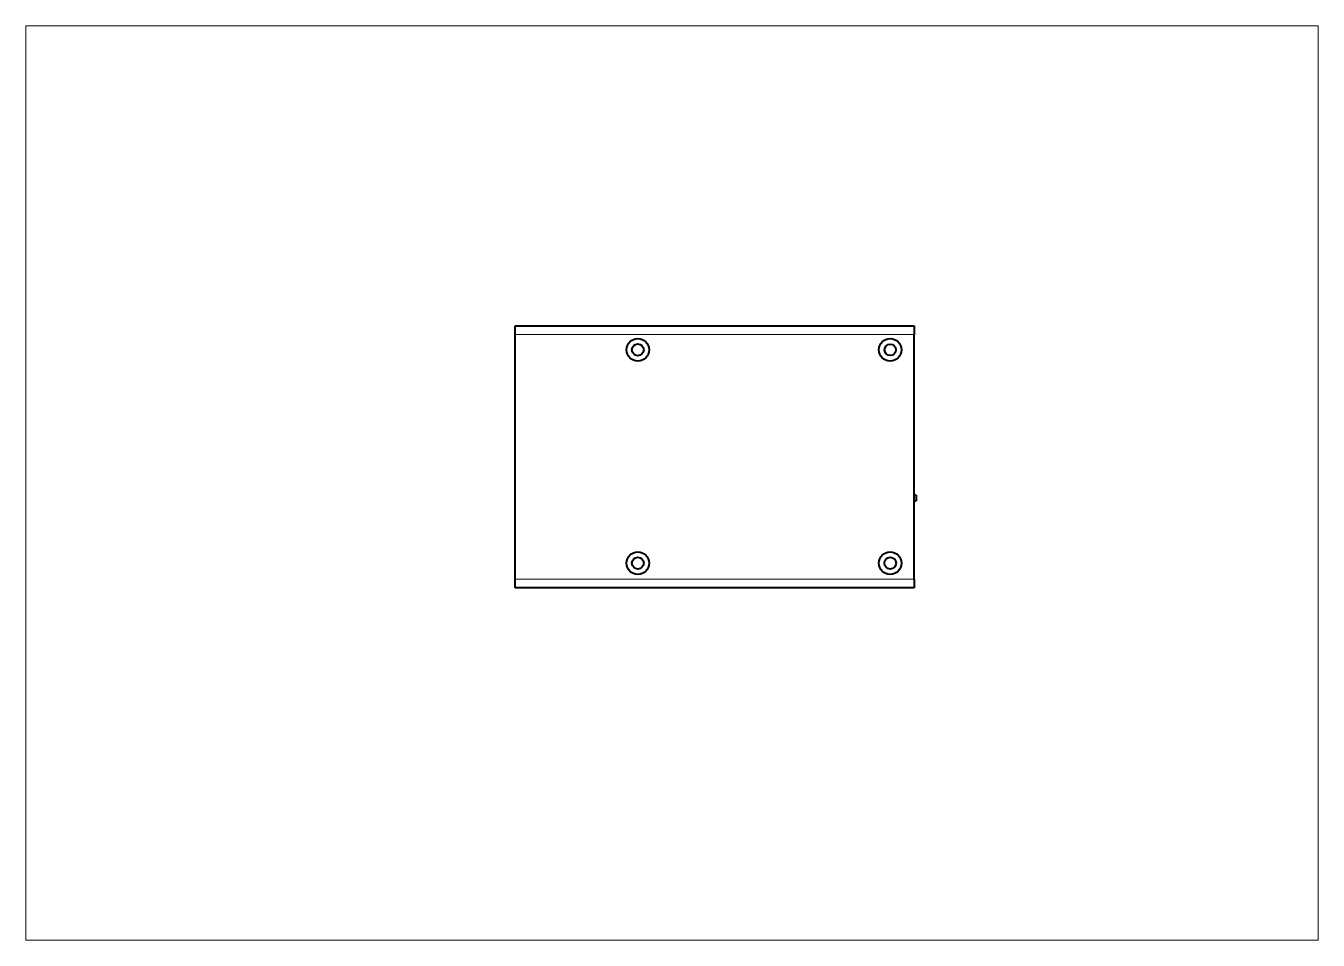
# Paper-space layout 'Layout1' of a CAD drawing. Header units: millimetres. Extents: x 0 to 297, y 0 to 210.
# The model-space entities are those that its viewports show. They can reach past a viewport. Long polylines and large blocks are cut down to what shows.
import ezdxf

# ---------------------------------------------------------------- set-up
doc = ezdxf.new("R2010")
doc.units = ezdxf.units.MM
doc.header["$LTSCALE"] = 12.7
doc.layers.add('TANGENT_LINES', color=7, linetype='Continuous', lineweight=15)
doc.layers.add('Visible', color=7, linetype='Continuous', lineweight=40)

msp = doc.modelspace()

# ---------------------------------------------------------------- linework, layer by layer
at = {"layer": 'TANGENT_LINES'}
for p, q in [((311.89, 139.09), (220.21, 139.09)), ((220.21, 82.9), (311.89, 82.9))]:
    msp.add_line(p, q, dxfattribs=at)
at = {"layer": 'Visible'}
for p, q in [((220.21, 141.09), (311.89, 141.09)), ((220.21, 139.09), (220.21, 141.09)), ((311.89, 141.09), (311.89, 139.09)), ((220.21, 82.9), (220.21, 139.09)), ((311.89, 82.9), (311.89, 139.09)), ((312.39, 102.18), (311.89, 102.18)), ((312.39, 102.18), (312.39, 100.93)), ((311.89, 100.93), (312.39, 100.93)), ((220.21, 80.9), (220.21, 82.9)), ((311.89, 80.9), (220.21, 80.9)), ((311.89, 82.9), (311.89, 80.9))]:
    msp.add_line(p, q, dxfattribs=at)
for centre, radius in [((248.39, 135.59), 2.6), ((248.39, 135.59), 1.35), ((306.39, 135.59), 2.6), ((306.39, 135.59), 1.3), ((248.39, 86.59), 2.6), ((306.39, 86.59), 2.6), ((248.39, 86.59), 1.35), ((306.39, 86.59), 1.35)]:
    msp.add_circle(centre, radius, dxfattribs=at)

psp = doc.layouts.get("Layout1")

# ---------------------------------------------------------------- viewports
at = {"layer": '0', "view_target_point": (256.24, 105)}
psp.add_viewport(center=(148.5, 105), size=(297, 210), view_center_point=(0, 0), view_height=210, dxfattribs=at)

doc.saveas('drawing.dxf')
